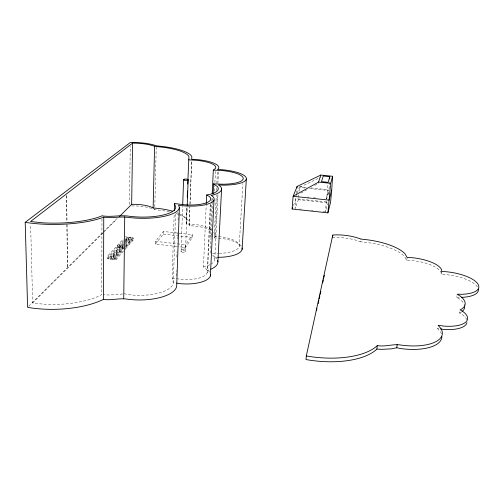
<?xml version="1.0" encoding="UTF-8"?>
<svg xmlns="http://www.w3.org/2000/svg" width="504" height="504" viewBox="0 0 504 504"><rect width="100%" height="100%" fill="white"/><g stroke="black" fill="none" stroke-linecap="round" stroke-linejoin="round"><path stroke-width="0.38" stroke-dasharray="2.52 1.89" d="M101.959 218.931L101.745 294.525L100.504 295.319A56.965 21.647 -1.9 0 1 44.232 304.277L32.666 302.961L30.624 224.671M123.587 245.448L111.296 259.251L110.055 259.106L110.061 256.234L111.315 256.385L123.619 242.676M120.532 246.103L108.87 258.962L107.692 258.829L107.711 255.963L123.234 239.016M111.296 259.251L111.315 256.385M123.537 246.973L114.78 256.794L114.755 259.648L115.939 259.787L115.958 256.914L123.656 248.258M108.87 258.962L108.889 256.101L123.354 240.238M117.715 245.038L117.69 247.823L123.7 241.202M119.971 248.081L119.996 245.303L118.856 245.171L118.831 247.949L123.323 242.985M121.111 248.214L121.143 245.41L122.283 245.542L123.272 244.446M122.252 248.34L122.283 245.542M124.135 250.482L125.672 248.737L125.71 245.946L133.018 237.686L134.133 237.812L126.85 246.078L125.71 245.946L124.167 247.678M125.313 240.773L126.315 239.671L126.347 236.949L125.238 236.823M125.439 242.008L127.424 239.797L127.462 237.082L126.347 236.949L125.351 238.046M125.565 243.237L128.533 239.923L128.57 237.201L127.462 237.082L125.471 239.274M129.459 204.498L130.259 146.431M125.357 246.261L130.757 240.175L130.794 237.453L125.389 243.495M125.509 247.496L131.865 240.301L131.909 237.579L128.57 237.201L125.597 240.484M125.672 248.737L132.98 240.427L133.018 237.686L131.909 237.579L124.564 245.82M169.325 211.806A42.626 13.885 1.2 0 0 155.352 209.752L154.728 209.721L156.227 147.426M176.948 246.532L155.408 244.094L155.478 241.359L163.397 231.481L192.471 234.738L192.364 237.397L185.409 247.496L177.717 246.62M155.408 244.094L163.321 234.133L163.397 231.481M124.078 293.731L128.23 294.569A33.989 13.217 0.3 0 0 173.307 282.649L172.129 278.101L174.157 214.528M173.307 282.649L175.6 211.982M176.217 275.953L176.406 270.446M176.854 257.078L177.036 251.578M177.458 238.997L177.673 232.703M178.095 220.122L178.277 214.616M181.068 251.408L182.656 206.275M185.409 247.496L185.51 244.755L192.471 234.738M211.22 229.944A23.455 7.888 2.1 0 0 193.757 224.33L186.272 223.915L186.877 207.503M186.272 223.915L187.041 207.459M185.497 251.49L187.142 207.182M210.729 230.183A26.429 8.965 2.1 0 0 194.21 225.987L189.126 225.704L189.844 206.936M189.964 203.811L191.57 161.595M189.126 225.704L189.913 207.623M190.033 204.492L191.678 161.4M172.129 278.101L181.812 279.411A22.233 8.436 1.7 0 0 202.652 276.784A22.233 8.436 1.7 0 0 205.638 268.424L203.452 266.937L206.212 205.147M207.182 272.765L210.338 204.485M209.651 272.16A25.591 9.79 1.7 0 0 208.568 270.938L207.61 270.283L210.685 204M219.146 253.355A24.337 8.524 2.7 0 0 239.23 245.435A24.337 8.524 2.7 0 0 217.249 236.382L210.231 236.174L211.85 201.587M211.888 200.8L212.071 196.869M210.307 253.121L210.489 249.228M210.527 248.453L211.113 235.998M211.151 235.223L212.77 200.989M212.801 200.208L212.877 198.652M214.49 191.142L214.748 185.642M214.899 182.498L215.422 171.505M241.328 246.261A27.399 9.683 2.6 0 0 217.394 238.02L214.2 237.926L216.273 195.149M216.499 190.487L216.651 187.375M216.84 183.488L217.444 171.045M215.366 234.637L217.306 194.909M217.879 183.229L218.453 171.543M214.811 258.861L217.974 194.393M239.192 246.349L242.89 183.576M329.043 188.994L329.465 182.07M295.892 198.053L295.054 208.499L298.393 199.729L298.519 198.192M296.566 193.353L296.875 189.517M298.582 197.423L298.828 194.342M299.08 191.268L299.395 187.419L320.437 177.351M326.416 201.304L325.445 211.774L327.606 203.61M309.506 188.483L328.954 190.531L326.624 199.061L328.035 183.853M328.595 194.387L328.879 191.299M441.321 273.3A28.117 10.004 7.8 0 0 412.07 260.549L406.778 260.266L404.573 256.511A44.642 15.668 6.4 0 0 361.066 241.851L360.429 241.826L360.719 239.117M326.624 199.061L327.398 192.572M406.778 260.266L407.144 257.45M441.573 271.543L441.158 274.447L444.421 274.522A29.522 10.729 8.9 0 1 477.496 287.041M441.403 333.856A39.961 16.884 8.5 0 0 440.477 331.884L437.617 328.589L437.806 327.272M464.694 306.344A34.228 13.173 8.8 0 0 459.705 299.124L456.693 297.266L456.926 295.735M466.767 319.757A27.6 11.012 9.3 0 0 461.021 313.753L459.56 312.984L459.944 310.439M28.703 306.218L102.677 232.672M293.448 205.575L296.132 198.721L327.43 202.06M296.075 195.817L296.9 193.719M297.177 193.019L299.395 187.419L304.838 187.992M115.939 259.787L123.625 251.061M114.755 259.648L123.505 249.763M113.595 259.516L123.392 248.472L123.423 245.687L113.589 256.643L113.595 259.516L112.411 259.377L112.411 256.505L119.196 248.982M112.411 259.377L123.234 247.237M110.055 259.106L123.448 244.213M125.244 242.254L129.685 237.327L129.648 240.049L130.757 240.175M107.692 258.829L119.996 245.303M214.2 237.926L215.101 236.962A26.429 8.965 2.1 0 0 212.165 231.008M210.231 236.174L211.774 234.568M32.666 302.961L103.855 232.048M104.416 231.493L117.205 218.749M103.238 232.117L116.613 218.812M300.875 193.133L308.429 188.918M314.609 185.466L318.73 183.166M459.56 312.984L460.53 312.587A34.228 13.173 8.8 0 0 461.859 311.705M207.61 270.283L208.826 269.968M203.452 266.937L206.602 266.131A28.659 10.464 1.8 0 0 210.036 264.676M122.548 293.945L117.186 294.701L107.95 294.991L103.295 294.645M332.508 237.775L334.788 237.586A25.654 8.776 5.9 0 1 359.333 241.322L360.429 241.826M456.693 297.266L459.415 297.322M212.518 253.178L217.671 253.317M217.993 257.254L214.887 257.172L216.676 258.754M114.78 256.794L115.958 256.914M299.426 186.688L307.112 187.501M310.962 187.904L328.646 189.762M307.528 197.032L309.059 197.196M313.639 197.681L315.164 197.845M298.393 199.729L327.802 202.866M299.729 209.002L301.285 209.173M311.415 210.262L312.978 210.433M323.108 211.523L324.664 211.686M163.321 234.133L192.364 237.397M155.478 241.359L185.51 244.755M125.206 239.545L126.315 239.671M127.424 239.797L128.533 239.923M131.865 240.301L132.98 240.427M107.711 255.963L108.889 256.101M112.411 256.505L113.589 256.643M437.617 328.589L439.06 328.791M153.953 209.286L154.728 209.721M212.594 255.137L213.74 256.152A28.659 10.464 1.8 0 1 211.163 264.033M66.692 195.653L66.988 221.508M67.019 224.639L67.511 267.737M66.585 195.653L66.881 221.514M66.912 224.645L67.404 267.744M175.984 213.583A42.626 13.885 1.2 0 1 178.271 214.37M178.996 214.647A42.626 13.885 1.2 0 1 189.347 222.51M131.834 205.928A24.646 7.768 1 0 1 152.605 208.757M176.967 212.675A39.728 12.833 1.2 0 1 179.462 213.74M180.167 214.087A39.728 12.833 1.2 0 1 186.575 219.964M181.761 251.987A2.218 0.794 1.8 0 0 185.441 251.698A2.218 0.794 1.8 0 0 182.65 250.677A2.218 0.794 1.8 0 0 181.761 251.987M181.856 249.215A2.218 0.787 1.8 0 0 185.541 248.932A2.218 0.787 1.8 0 0 182.75 247.911A2.218 0.787 1.8 0 0 181.856 249.215"/><path stroke-width="0.76" d="M103.465 299.332L103.755 217.155C111.838 218.421 120.059 216.235 128.048 217.382A38.72 11.907 1.3 0 0 179.367 207.415L178.592 205.185L183.96 205.846A26.391 7.9 2.3 0 0 208.688 203.767A26.391 7.9 2.3 0 0 212.077 195.968L211.088 195.42L212.335 195.187A32.842 9.456 2.4 0 0 220.292 186.278L218.44 184.974L223.234 185.151A28.186 7.774 3.1 0 0 246.349 178.296A28.186 7.774 3.1 0 0 220.802 169.615L217.52 169.489L218.434 168.733A27.159 7.188 2.6 0 0 196.881 159.566L191.659 159.251L191.854 156.7A43.779 11.113 2 0 0 156.901 145.902L155.465 145.505A25.294 6.212 1.8 0 0 132.773 142.437L130.315 142.506L25.2 222.346L27.6 307.32A60.593 23.222 -2 0 0 103.358 299.408C111.189 300.604 119.24 297.927 126.958 299.118A37.491 14.704 0.2 0 0 176.715 285.774L179.367 207.415M123.745 298.469L124.721 216.802M119.429 216.531L131.664 204.347L132.565 143.142L133.088 143.123A22.359 5.487 1.8 0 1 153.197 145.851L156.36 146.57A40.761 10.345 2 0 1 188.918 156.65L187.74 184.061M172.67 211.226A39.728 12.833 1.2 0 0 154.879 208.114L153.134 208.039L154.571 146.475M174.283 210.603L174.504 203.54L184.496 204.775A22.907 6.861 2.3 0 0 205.934 202.98A22.907 6.861 2.3 0 0 208.927 196.22L206.665 194.979L206.281 203.578M182.713 204.706L183.595 179.6M187.249 197.341L187.482 191.092M187.198 205.613L188.156 179.745M212.216 193.725L213.324 170.144L215.41 168.443A24.079 6.376 2.6 0 0 196.314 160.297L188.635 159.831M213.097 193.983L213.576 183.872L222.661 184.212A25.005 6.898 3.1 0 0 243.193 178.132A25.005 6.898 3.1 0 0 220.525 170.428L213.324 170.144M210.382 275.965L214.005 200.056M217.892 261.79L221.584 188.748M242.103 249.291L246.324 179.103M329.647 178.996L329.786 176.69L323.24 176.009L321.476 181.635L328.18 182.335L329.786 176.69M331.72 190.084L332.602 176.274L320.846 175.052L297.121 186.448L293.12 196.289L292.112 209.002L327.89 212.864L330.561 202.394L331.72 190.084L329.087 200.119L293.12 196.289L318.56 182.076L330.662 183.336L332.602 176.274M296.995 187.979L297.121 186.448M306.312 355.937L305.985 359.547A62.698 27.569 5.9 0 0 376.847 349.121L377.32 345.549C385.264 347.143 393.24 343.615 400.976 345.057A40.018 16.764 8.4 0 0 440.962 328.558L438.089 325.288L443.885 326.088A27.638 10.931 9.2 0 0 465.696 322.188A27.638 10.931 9.2 0 0 461.513 310.571L460.045 309.809L461.021 309.418A34.272 13.079 8.7 0 0 460.177 296.05L457.153 294.204L461.922 294.304A29.56 10.647 8.8 0 0 477.565 283.487A29.56 10.647 8.8 0 0 444.837 271.625L441.573 271.543L441.731 270.409A28.148 9.929 7.8 0 0 412.436 257.733L407.144 257.45L404.926 253.72A44.692 15.542 6.4 0 0 361.362 239.148L359.623 238.619A25.685 8.707 5.8 0 0 335.053 234.896L332.772 235.078L306.312 355.937A62.792 27.374 5.8 0 0 377.263 345.631L377.32 345.549M316.543 310.703L316.783 308.095M316.644 310.697L316.764 309.393M327.89 212.864L330.662 183.336M332.577 237.101L332.772 235.078M376.904 349.033L381.358 349.366L391.463 348.856L396.774 347.766L397.221 344.301M318.188 303.528L318.856 300.466M319.183 298.941L319.851 295.88M320.185 294.355L320.853 291.293M322.686 282.883L323.348 279.827M323.681 278.296L324.349 275.234M318.56 182.076L320.846 175.052M292.112 209.002L292.648 207.635M132.565 143.142L30.542 221.539L42.5 222.806A58.785 17.672 -0.5 0 0 100.687 216.411L101.965 215.781C111.069 217.413 120.324 214.736 129.314 216.254A35.053 10.779 1.3 0 0 175.757 207.27L174.504 203.54M103.755 217.155L103.641 217.211A62.609 18.824 -0.5 0 1 25.2 222.346M206.665 194.979L209.897 194.374A29.49 8.492 2.4 0 0 217.136 186.386L213.576 183.872M131.664 204.347L132.174 204.315A21.804 6.817 1.1 0 1 151.792 207.289L153.134 208.039M217.993 257.254L219.549 257.298A27.399 9.683 2.6 0 0 242.103 248.031M176.721 283.135L181.175 283.739A25.591 9.79 1.7 0 0 210.571 274.693M440.509 328.992L443.4 329.389A27.6 11.012 9.3 0 0 466.981 322.699M396.774 347.766L400.529 348.522A39.961 16.884 8.5 0 0 441.882 336.458M478.327 289.107A29.522 10.729 8.9 0 1 461.456 297.366M464.694 306.344A34.228 13.173 8.8 0 1 462.439 311.226M217.659 260.568A31.884 11.737 1.8 0 1 210.937 269.149M184.313 180.079A2.281 0.636 2.4 0 0 188.093 179.909A2.281 0.636 2.4 0 0 185.22 179.04A2.281 0.636 2.4 0 0 184.313 180.079"/></g></svg>
